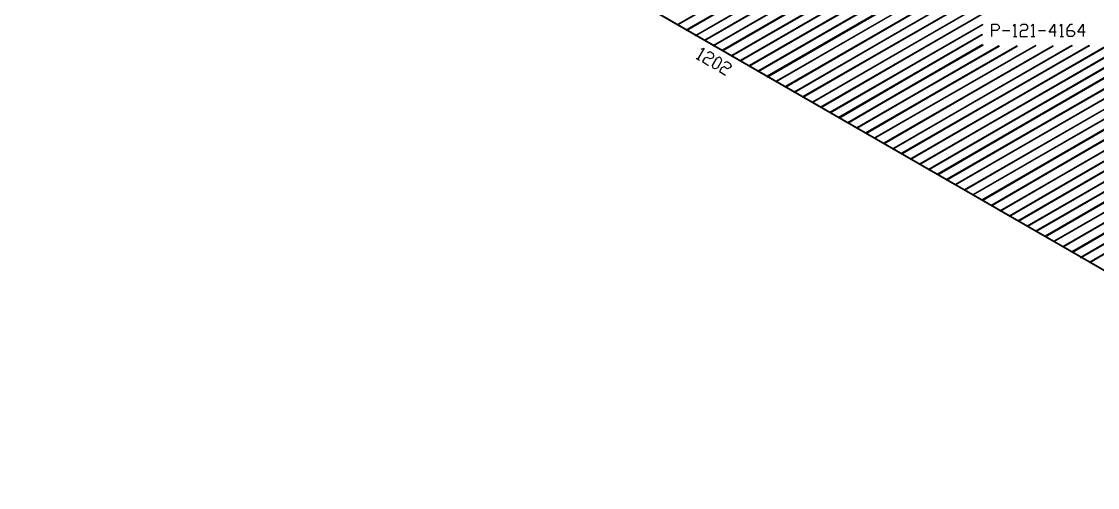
# Model space of a CAD drawing. Header units: millimetres. Extents: x 43 to 817, y 0 to 715.
# Drawn here: x 211 to 545.7, y 73.1 to 218.2 of the extents above; entities that cross this region are included whole.
import ezdxf

# ---------------------------------------------------------------- set-up
doc = ezdxf.new("R2010")
doc.units = ezdxf.units.MM
doc.layers.add('DIAGRAM', color=4, linetype='Continuous')

msp = doc.modelspace()

# ---------------------------------------------------------------- linework, layer by layer
at = {"layer": 'DIAGRAM'}
for p, q in [((664.84, 73.24), (200.2, 341.08)), ((200.2, 341.08), (664.72, 73.12)), ((664.84, 73.24), (200.2, 341.08)), ((200.68, 341.08), (664.84, 73.24)), ((536.68, 287.56), (415, 217.24)), ((415.12, 217.12), (536.68, 287.56)), ((415.12, 217.12), (536.68, 287.56)), ((536.8, 287.32), (415.12, 217.12)), ((538.24, 285.28), (417.76, 215.56)), ((417.88, 215.44), (538.24, 285.28)), ((417.88, 215.44), (538.24, 285.28)), ((538.36, 285.16), (417.88, 215.44)), ((420.64, 213.76), (539.68, 282.64)), ((539.68, 282.64), (420.64, 213.88)), ((420.64, 213.76), (539.68, 282.64)), ((539.8, 282.52), (420.64, 213.76)), ((540.88, 280.24), (423.4, 212.44)), ((423.52, 212.32), (540.88, 280.24)), ((423.52, 212.32), (540.88, 280.24)), ((540.88, 280.12), (423.52, 212.32)), ((542.32, 277.84), (426.16, 210.76)), ((426.28, 210.64), (542.32, 277.84)), ((426.28, 210.64), (542.32, 277.84)), ((542.44, 277.72), (426.28, 210.64)), ((543.76, 275.68), (428.92, 209.32)), ((429.04, 209.08), (543.76, 275.68)), ((429.04, 209.08), (543.76, 275.68)), ((543.88, 275.44), (429.04, 209.08)), ((431.8, 207.4), (545.32, 273.04)), ((545.32, 273.04), (431.8, 207.64)), ((431.8, 207.4), (545.32, 273.04)), ((545.32, 272.92), (431.8, 207.4)), ((546.4, 270.76), (434.56, 206.08)), ((434.68, 205.96), (546.4, 270.76)), ((434.68, 205.96), (546.4, 270.76)), ((546.52, 270.64), (434.68, 205.96)), ((547.84, 268.24), (437.32, 204.52)), ((437.44, 204.28), (547.84, 268.24)), ((437.44, 204.28), (547.84, 268.24)), ((547.96, 268), (437.44, 204.28)), ((549.16, 265.72), (440.08, 202.84)), ((440.2, 202.6), (549.16, 265.72)), ((440.2, 202.6), (549.16, 265.72)), ((549.28, 265.6), (440.2, 202.6)), ((550.84, 263.56), (442.84, 201.16)), ((442.96, 200.92), (550.84, 263.56)), ((442.96, 200.92), (550.84, 263.56)), ((550.96, 263.44), (442.96, 200.92)), ((445.72, 199.48), (551.92, 261.16)), ((551.92, 261.16), (445.72, 199.6)), ((445.72, 199.48), (551.92, 261.16)), ((552.04, 260.92), (445.72, 199.48)), ((553.48, 258.52), (448.48, 197.92)), ((448.6, 197.8), (553.48, 258.52)), ((448.6, 197.8), (553.48, 258.52)), ((553.6, 258.4), (448.6, 197.8)), ((511.6, 231.16), (451.24, 196.24)), ((451.36, 196.12), (511.6, 231.16)), ((451.36, 196.12), (511.6, 231.16)), ((511.72, 231.04), (451.36, 196.12)), ((511.48, 227.92), (454, 194.8)), ((454.12, 194.68), (511.48, 227.92)), ((454.12, 194.68), (511.48, 227.92)), ((511.6, 227.68), (454.12, 194.68)), ((456.88, 193), (511.6, 224.68)), ((511.6, 224.68), (456.88, 193.12)), ((456.88, 193), (511.6, 224.68)), ((511.72, 224.56), (456.88, 193)), ((573.16, 224.92), (487.48, 175.48)), ((487.6, 175.36), (573.16, 224.92)), ((487.6, 175.36), (573.16, 224.92)), ((573.28, 224.68), (487.6, 175.36)), ((511.48, 221.56), (459.64, 191.68)), ((459.76, 191.44), (511.48, 221.56)), ((459.76, 191.44), (511.48, 221.56)), ((511.6, 221.44), (459.76, 191.44)), ((574.48, 222.52), (490.24, 173.8)), ((490.36, 173.68), (574.48, 222.52)), ((490.36, 173.68), (574.48, 222.52)), ((574.6, 222.28), (490.36, 173.68)), ((493.12, 172), (575.92, 220.12)), ((575.92, 220.12), (493.12, 172.12)), ((493.12, 172), (575.92, 220.12)), ((576.04, 219.88), (493.12, 172)), ((577, 217.6), (495.88, 170.68)), ((496, 170.44), (577, 217.6)), ((496, 170.44), (577, 217.6)), ((415, 217.24), (415.12, 217.12)), ((417.76, 215.56), (417.88, 215.44)), ((509.92, 217.24), (462.4, 190)), ((462.52, 189.76), (509.92, 217.24)), ((462.52, 189.76), (509.92, 217.24)), ((510.04, 217.12), (462.52, 189.76)), ((577.12, 217.48), (496, 170.44)), ((578.56, 215.08), (498.64, 169)), ((498.76, 168.76), (578.56, 215.08)), ((498.76, 168.76), (578.56, 215.08)), ((578.68, 214.84), (498.76, 168.76)), ((509.92, 217.24), (510.04, 217.12)), ((512.8, 213.52), (512.8, 217.36)), ((512.8, 217.36), (514.48, 217.36)), ((514.48, 215.44), (512.8, 215.44)), ((514.48, 217.36), (515.08, 216.76)), ((515.08, 216.04), (514.48, 215.44)), ((515.08, 216.76), (515.08, 216.04)), ((516.16, 215.44), (518.44, 215.44)), ((519.52, 216.76), (520, 217.36)), ((520, 217.36), (520, 213.52)), ((521.68, 216.76), (522.28, 217.36)), ((522.28, 215.44), (521.68, 214.84)), ((521.68, 214.84), (521.68, 213.52)), ((522.28, 217.36), (523.36, 217.36)), ((523.36, 215.44), (522.28, 215.44)), ((523.36, 217.36), (523.96, 216.76)), ((523.96, 216.04), (523.36, 215.44)), ((523.96, 216.76), (523.96, 216.04)), ((525.04, 216.76), (525.64, 217.36)), ((525.64, 217.36), (525.64, 213.52)), ((527.32, 215.44), (529.48, 215.44)), ((530.68, 214.84), (532.36, 217.36)), ((532.84, 214.84), (530.68, 214.84)), ((532.36, 217.36), (532.36, 213.52)), ((534.04, 216.76), (534.52, 217.36)), ((534.52, 217.36), (534.52, 213.52)), ((536.2, 216.04), (537.28, 217.36)), ((536.2, 214.12), (536.2, 216.04)), ((536.2, 215.44), (537.88, 215.44)), ((537.28, 217.36), (537.88, 217.36)), ((537.88, 215.44), (538.48, 214.84)), ((538.48, 214.84), (538.48, 214.12)), ((539.56, 214.84), (541.24, 217.36)), ((541.84, 214.84), (539.56, 214.84)), ((541.24, 217.36), (541.24, 213.52)), ((420.64, 213.88), (420.64, 213.76)), ((423.4, 212.44), (423.52, 212.32)), ((509.8, 214.12), (465.16, 188.32)), ((465.28, 188.08), (509.8, 214.12)), ((465.28, 188.08), (509.8, 214.12)), ((509.92, 214), (465.28, 188.08)), ((509.92, 211), (467.92, 186.64)), ((468.04, 186.52), (509.92, 211)), ((468.04, 186.52), (509.92, 211)), ((580, 212.8), (501.4, 167.44)), ((501.52, 167.32), (580, 212.8)), ((501.52, 167.32), (580, 212.8)), ((580.12, 212.68), (501.52, 167.32)), ((509.8, 214.12), (509.92, 214)), ((509.92, 211), (510.04, 210.76)), ((519.52, 213.52), (520.6, 213.52)), ((521.68, 213.52), (523.96, 213.52)), ((525.04, 213.52), (526.24, 213.52)), ((534.04, 213.52), (535.12, 213.52)), ((536.8, 213.52), (536.2, 214.12)), ((537.88, 213.52), (536.8, 213.52)), ((538.48, 214.12), (537.88, 213.52)), ((423.28, 209.92), (421.36, 206.56)), ((422.44, 209.56), (423.28, 209.92)), ((424.36, 208.48), (425.2, 208.84)), ((425.2, 208.84), (426.16, 208.24)), ((426.16, 210.76), (426.28, 210.64)), ((426.16, 208.24), (426.28, 207.4)), ((428.92, 209.32), (429.04, 209.08)), ((431.8, 207.64), (431.8, 207.4)), ((510.04, 210.76), (468.04, 186.52)), ((470.8, 184.96), (514.96, 210.64)), ((514.96, 210.64), (470.8, 185.08)), ((470.8, 184.96), (514.96, 210.64)), ((515.08, 210.4), (470.8, 184.96)), ((520.6, 210.64), (473.56, 183.52)), ((473.68, 183.28), (520.6, 210.64)), ((473.68, 183.28), (520.6, 210.64)), ((520.72, 210.4), (473.68, 183.28)), ((526.36, 210.76), (476.32, 181.96)), ((476.44, 181.84), (526.36, 210.76)), ((476.44, 181.84), (526.36, 210.76)), ((526.48, 210.64), (476.44, 181.84)), ((531.76, 210.64), (479.08, 180.28)), ((479.2, 180.16), (531.76, 210.64)), ((479.2, 180.16), (531.76, 210.64)), ((531.76, 210.4), (479.2, 180.16)), ((481.96, 178.48), (537.64, 210.76)), ((537.64, 210.76), (481.96, 178.6)), ((481.96, 178.48), (537.64, 210.76)), ((537.76, 210.64), (481.96, 178.48)), ((543.04, 210.76), (484.72, 177.16)), ((484.84, 177.04), (543.04, 210.76)), ((484.84, 177.04), (543.04, 210.76)), ((543.16, 210.64), (484.84, 177.04)), ((581.56, 210.4), (504.16, 165.76)), ((504.28, 165.64), (581.56, 210.4)), ((504.28, 165.64), (581.56, 210.4)), ((581.56, 210.28), (504.28, 165.64)), ((507.04, 164.2), (582.64, 208)), ((582.64, 208), (507.04, 164.32)), ((507.04, 164.2), (582.64, 208)), ((582.76, 207.88), (507.04, 164.2)), ((514.96, 210.64), (515.08, 210.4)), ((520.6, 210.64), (520.72, 210.4)), ((526.36, 210.76), (526.48, 210.64)), ((531.76, 210.64), (531.76, 210.4)), ((537.64, 210.76), (537.76, 210.64)), ((543.04, 210.76), (543.16, 210.64)), ((420.88, 206.8), (421.84, 206.2)), ((423.4, 206.8), (422.8, 205.72)), ((422.8, 205.72), (424.72, 204.52)), ((424.24, 207.04), (423.4, 206.8)), ((425.2, 206.56), (424.24, 207.04)), ((426.04, 206.8), (425.2, 206.56)), ((425.92, 204.52), (427.24, 206.8)), ((426.16, 203.68), (425.92, 204.52)), ((426.28, 207.4), (426.04, 206.8)), ((427.24, 206.8), (428.08, 207.16)), ((428.68, 205.96), (427.48, 203.68)), ((428.08, 207.16), (428.56, 206.8)), ((428.56, 206.8), (428.68, 205.96)), ((429.64, 205.48), (430.48, 205.72)), ((430.48, 205.72), (431.44, 205.12)), ((431.68, 204.28), (431.32, 203.8)), ((431.44, 205.12), (431.68, 204.28)), ((434.56, 206.08), (434.68, 205.96)), ((437.32, 204.52), (437.44, 204.28)), ((584.08, 205.6), (509.8, 162.64)), ((509.92, 162.52), (584.08, 205.6)), ((509.92, 162.52), (584.08, 205.6)), ((584.2, 205.36), (509.92, 162.52)), ((426.64, 203.44), (426.16, 203.68)), ((427.48, 203.68), (426.64, 203.44)), ((428.68, 203.8), (428.08, 202.6)), ((428.08, 202.6), (430, 201.52)), ((429.52, 204.04), (428.68, 203.8)), ((430.48, 203.44), (429.52, 204.04)), ((431.32, 203.8), (430.48, 203.44)), ((440.08, 202.84), (440.2, 202.6)), ((442.84, 201.16), (442.96, 200.92)), ((585.4, 203.2), (512.56, 160.96)), ((512.68, 160.84), (585.4, 203.2)), ((512.68, 160.84), (585.4, 203.2)), ((585.52, 202.96), (512.68, 160.84)), ((445.72, 199.6), (445.72, 199.48)), ((448.48, 197.92), (448.6, 197.8)), ((587.08, 200.8), (515.32, 159.28)), ((515.44, 159.16), (587.08, 200.8)), ((515.44, 159.16), (587.08, 200.8)), ((587.2, 200.56), (515.44, 159.16)), ((518.2, 157.48), (588.4, 198.28)), ((588.4, 198.28), (518.2, 157.6)), ((518.2, 157.48), (588.4, 198.28)), ((588.52, 198.16), (518.2, 157.48)), ((451.24, 196.24), (451.36, 196.12)), ((454, 194.8), (454.12, 194.68)), ((589.72, 195.88), (520.96, 156.16)), ((521.08, 156.04), (589.72, 195.88)), ((521.08, 156.04), (589.72, 195.88)), ((589.84, 195.76), (521.08, 156.04)), ((456.88, 193.12), (456.88, 193)), ((459.64, 191.68), (459.76, 191.44)), ((591.04, 193.36), (523.72, 154.48)), ((523.84, 154.36), (591.04, 193.36)), ((523.84, 154.36), (591.04, 193.36)), ((591.04, 193.12), (523.84, 154.36)), ((592.72, 191.08), (526.48, 153.04)), ((526.6, 152.8), (592.72, 191.08)), ((526.6, 152.8), (592.72, 191.08)), ((592.72, 190.96), (526.6, 152.8)), ((462.4, 190), (462.52, 189.76)), ((465.16, 188.32), (465.28, 188.08)), ((529.36, 151.12), (593.92, 188.68)), ((593.92, 188.68), (529.36, 151.36)), ((529.36, 151.12), (593.92, 188.68)), ((594.04, 188.56), (529.36, 151.12)), ((467.92, 186.64), (468.04, 186.52)), ((470.8, 185.08), (470.8, 184.96)), ((595.24, 186.28), (532.12, 149.8)), ((532.24, 149.68), (595.24, 186.28)), ((532.24, 149.68), (595.24, 186.28)), ((595.36, 186.04), (532.24, 149.68)), ((473.56, 183.52), (473.68, 183.28)), ((476.32, 181.96), (476.44, 181.84)), ((596.56, 183.88), (534.88, 148.12)), ((535, 148), (596.56, 183.88)), ((535, 148), (596.56, 183.88)), ((596.68, 183.64), (535, 148)), ((598, 181.48), (537.64, 146.44)), ((537.76, 146.32), (598, 181.48)), ((537.76, 146.32), (598, 181.48)), ((598.12, 181.24), (537.76, 146.32)), ((479.08, 180.28), (479.2, 180.16)), ((481.96, 178.6), (481.96, 178.48)), ((599.56, 178.96), (540.4, 144.76)), ((540.52, 144.64), (599.56, 178.96)), ((540.52, 144.64), (599.56, 178.96)), ((599.68, 178.84), (540.52, 144.64)), ((484.72, 177.16), (484.84, 177.04)), ((487.48, 175.48), (487.6, 175.36)), ((543.28, 143.2), (601, 176.56)), ((601, 176.56), (543.28, 143.32)), ((543.28, 143.2), (601, 176.56)), ((601.12, 176.44), (543.28, 143.2)), ((490.24, 173.8), (490.36, 173.68)), ((493.12, 172.12), (493.12, 172)), ((495.88, 170.68), (496, 170.44)), ((498.64, 169), (498.76, 168.76)), ((501.4, 167.44), (501.52, 167.32)), ((504.16, 165.76), (504.28, 165.64)), ((507.04, 164.32), (507.04, 164.2)), ((509.8, 162.64), (509.92, 162.52)), ((512.56, 160.96), (512.68, 160.84)), ((515.32, 159.28), (515.44, 159.16)), ((518.2, 157.6), (518.2, 157.48)), ((520.96, 156.16), (521.08, 156.04)), ((523.72, 154.48), (523.84, 154.36)), ((526.48, 153.04), (526.6, 152.8)), ((529.36, 151.36), (529.36, 151.12)), ((532.12, 149.8), (532.24, 149.68)), ((534.88, 148.12), (535, 148)), ((537.64, 146.44), (537.76, 146.32)), ((540.4, 144.76), (540.52, 144.64)), ((543.28, 143.32), (543.28, 143.2))]:
    msp.add_line(p, q, dxfattribs=at)

doc.saveas('drawing.dxf')
